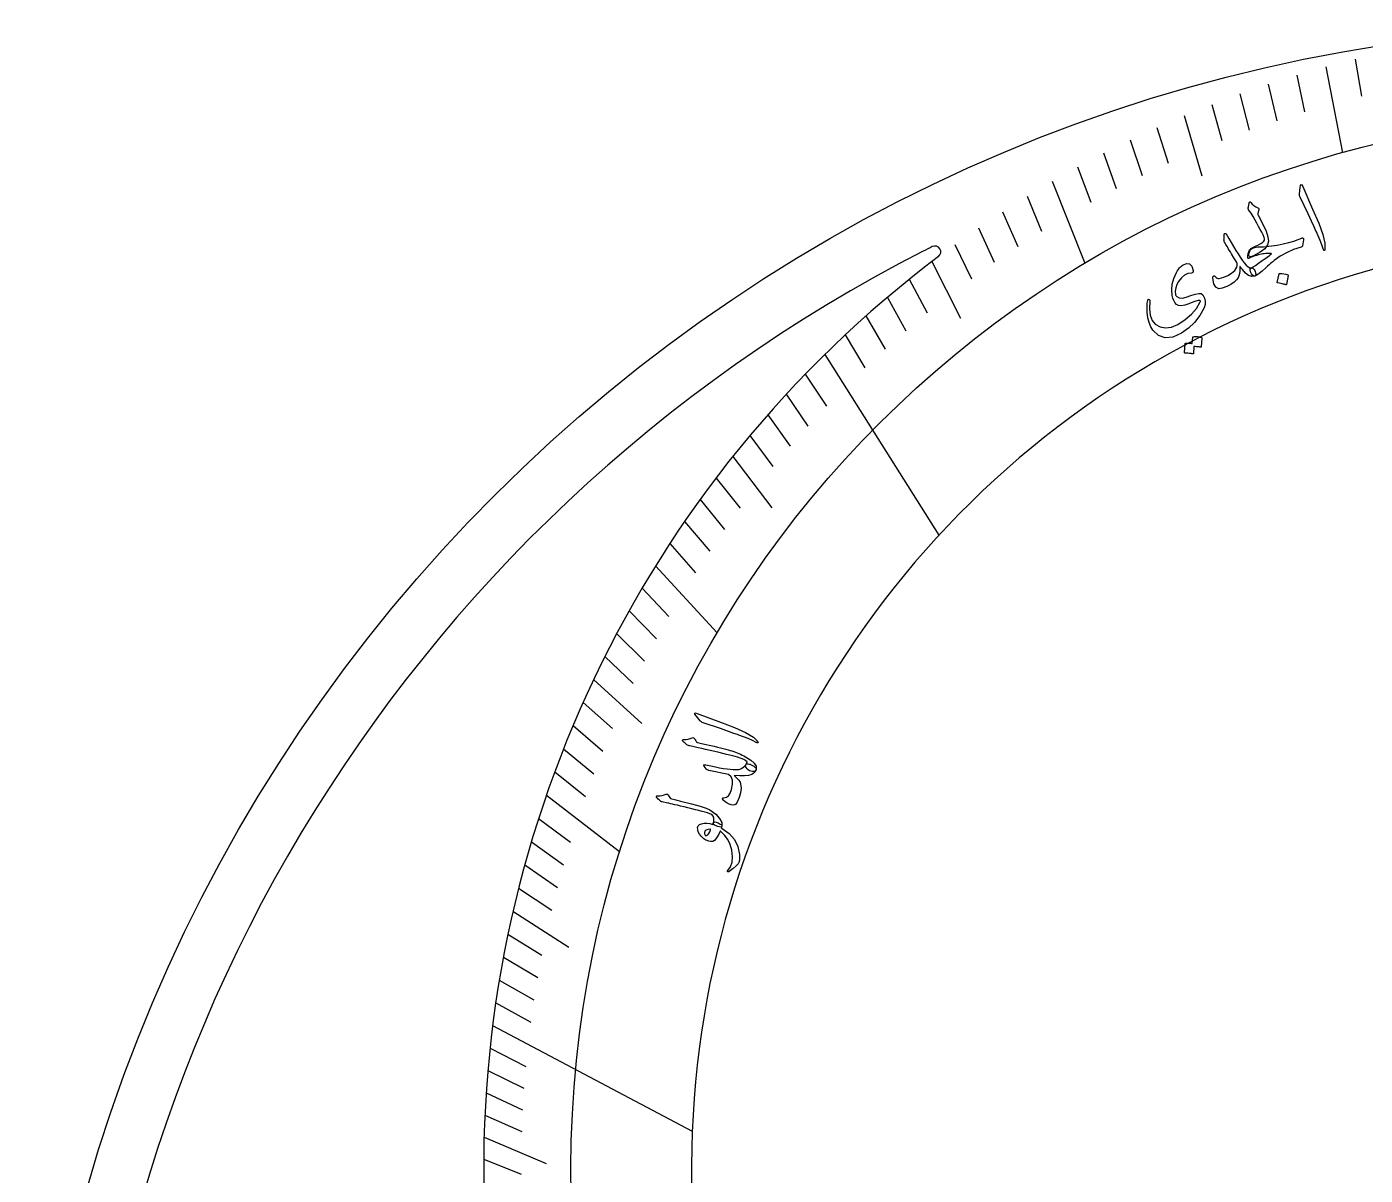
# Model space of a CAD drawing. Header units: millimetres. Extents: x -68 to 68, y -68 to 68.
# Drawn here: x -67.9 to -11.1, y 19.1 to 67.9 of the extents above; entities that cross this region are included whole.
import ezdxf

# ---------------------------------------------------------------- set-up
doc = ezdxf.new("R2010")
doc.units = ezdxf.units.MM
for name, color, linetype in [('CUT_INNER', 6, 'Continuous'), ('CUT_OUTER', 1, 'Continuous'), ('ENGRAVE', 7, 'Continuous'), ('ENGRAVE_FINE', 8, 'Continuous'), ('TEXT', 5, 'Continuous')]:
    doc.layers.add(name, color=color, linetype=linetype)

msp = doc.modelspace()

# ---------------------------------------------------------------- linework, layer by layer
at = {"layer": 'CUT_INNER'}
for centre, radius, start, end in [((0, 19.417), 39.699, 347.6995, 181.902), ((-13.448, 26.512), 35.866, 116.5338, 117.2167), ((-29.358, 58.377), 0.25, 307.091, 116.543), ((0, 0), 65.593, 117.07088, 245.3098), ((0, 19.417), 48.533, 126.9992, 237.2678)]:
    msp.add_arc(centre, radius, start, end, dxfattribs=at)
at = {"layer": 'CUT_OUTER'}
msp.add_circle((0, 0), 67.95, dxfattribs=at)
at = {"layer": 'ENGRAVE'}
for points in [[(-12.746, 66.246), (-12.042, 62.592)], [(-24.378, 61.383), (-22.992, 57.894)], [(-34.031, 54.02), (-29.186, 46.329)], [(-41.226, 45.027), (-38.615, 42.176)], [(-45.869, 35.274), (-42.754, 32.878)], [(-48.153, 25.479), (-39.668, 20.99)]]:
    msp.add_lwpolyline(points, dxfattribs=at)
msp.add_circle((0, 19.417), 44.823, dxfattribs=at)
at = {"layer": 'ENGRAVE_FINE'}
for points in [[(-11.504, 66.567), (-11.233, 64.996)], [(-15.194, 65.51), (-14.833, 63.955)], [(-13.976, 65.894), (-13.645, 64.333)], [(-16.398, 65.096), (-16.008, 63.546)], [(-17.588, 64.651), (-17.169, 63.108)], [(-18.763, 64.176), (-18.014, 61.616)], [(-21.063, 63.141), (-20.556, 61.62)], [(-19.922, 63.673), (-19.443, 62.144)], [(-22.187, 62.582), (-21.651, 61.069)], [(-23.292, 61.995), (-22.727, 60.492)], [(-25.443, 60.746), (-24.821, 59.261)], [(-26.488, 60.084), (-25.838, 58.609)], [(-27.511, 59.399), (-26.833, 57.935)], [(-28.512, 58.691), (-27.806, 57.238)], [(-29.491, 57.962), (-28.268, 55.558)], [(-30.447, 57.212), (-29.686, 55.782)], [(-31.379, 56.441), (-30.591, 55.024)], [(-32.287, 55.652), (-31.472, 54.247)], [(-33.171, 54.845), (-32.33, 53.453)], [(-34.865, 53.179), (-33.971, 51.815)], [(-35.674, 52.323), (-34.754, 50.973)], [(-36.458, 51.452), (-35.513, 50.117)], [(-37.217, 50.568), (-36.246, 49.248)], [(-37.949, 49.671), (-36.288, 47.496)], [(-38.656, 48.762), (-37.635, 47.474)], [(-39.337, 47.843), (-38.292, 46.571)], [(-39.993, 46.913), (-38.923, 45.658)], [(-40.622, 45.974), (-39.529, 44.737)], [(-41.803, 44.073), (-40.664, 42.871)], [(-42.356, 43.112), (-41.193, 41.928)], [(-42.882, 42.145), (-41.697, 40.98)], [(-43.383, 41.173), (-42.176, 40.027)], [(-43.86, 40.196), (-41.809, 38.317)], [(-44.311, 39.216), (-43.06, 38.11)], [(-44.737, 38.233), (-43.466, 37.147)], [(-45.139, 37.248), (-43.847, 36.182)], [(-45.516, 36.262), (-44.204, 35.217)], [(-46.199, 34.286), (-44.848, 33.284)], [(-46.505, 33.299), (-45.135, 32.318)], [(-46.788, 32.313), (-45.4, 31.354)], [(-47.049, 31.328), (-45.642, 30.391)], [(-47.287, 30.345), (-44.909, 28.819)], [(-47.502, 29.365), (-46.061, 28.474)], [(-47.697, 28.387), (-46.238, 27.52)], [(-47.87, 27.414), (-46.395, 26.569)], [(-48.021, 26.444), (-46.531, 25.623)], [(-48.264, 24.519), (-46.743, 23.746)], [(-48.355, 23.564), (-46.82, 22.815)], [(-48.427, 22.614), (-46.878, 21.89)], [(-48.48, 21.671), (-46.917, 20.972)], [(-48.515, 20.733), (-45.882, 19.608)], [(-48.531, 19.803), (-46.942, 19.154)]]:
    msp.add_lwpolyline(points, dxfattribs=at)
at = {"layer": 'TEXT'}
for points in [[(-13.839, 61.113), (-13.823, 61.201), (-13.799, 61.239), (-13.767, 61.224), (-13.727, 61.159), (-13.304, 60.196), (-13.048, 59.603), (-12.877, 59.118), (-12.789, 58.743), (-12.783, 58.477), (-12.79, 58.453), (-12.798, 58.438), (-12.808, 58.434), (-12.819, 58.438), (-12.83, 58.448), (-12.84, 58.462), (-12.849, 58.48), (-12.857, 58.502), (-12.915, 58.678), (-12.985, 58.862), (-13.066, 59.054), (-13.159, 59.253), (-13.182, 59.306), (-13.246, 59.447), (-13.352, 59.677), (-13.5, 59.996), (-13.837, 60.699), (-13.853, 60.737), (-13.863, 60.774), (-13.867, 60.809), (-13.867, 60.842)], [(-15.36, 58.985), (-15.414, 59.096), (-15.471, 59.213), (-15.533, 59.334), (-15.599, 59.461), (-15.67, 59.593), (-15.745, 59.732), (-15.826, 59.876), (-15.913, 60.027), (-16.026, 60.17), (-16.035, 60.192), (-16.041, 60.213), (-16.043, 60.235), (-16.041, 60.257), (-16.04, 60.268), (-16.037, 60.283), (-16.033, 60.303), (-16.027, 60.326), (-16.021, 60.353), (-16.015, 60.385), (-16.008, 60.421), (-16, 60.461), (-15.998, 60.474), (-15.992, 60.485), (-15.983, 60.493), (-15.972, 60.499), (-15.962, 60.501), (-15.951, 60.498), (-15.941, 60.491), (-15.93, 60.479), (-15.871, 60.411), (-15.802, 60.351), (-15.721, 60.297), (-15.631, 60.251), (-15.607, 60.237), (-15.594, 60.219), (-15.59, 60.197), (-15.596, 60.172), (-15.639, 60.023), (-15.641, 60.006), (-15.638, 59.986), (-15.631, 59.962), (-15.619, 59.934), (-15.423, 59.562), (-15.285, 59.255), (-15.204, 59.014), (-15.179, 58.84), (-15.221, 58.675), (-15.341, 58.514), (-15.539, 58.359), (-15.815, 58.206), (-15.925, 58.168), (-15.991, 58.18), (-16.015, 58.242), (-15.996, 58.354), (-15.991, 58.37), (-15.986, 58.385), (-15.981, 58.4), (-15.976, 58.415), (-15.972, 58.429), (-15.968, 58.443), (-15.964, 58.457), (-15.96, 58.47), (-15.947, 58.498), (-15.929, 58.521), (-15.904, 58.54), (-15.874, 58.556), (-15.732, 58.618), (-15.609, 58.678), (-15.505, 58.736), (-15.42, 58.792), (-15.375, 58.833), (-15.35, 58.878), (-15.345, 58.929), (-15.36, 58.985)], [(-15.912, 57.695), (-15.878, 57.693), (-15.847, 57.68), (-15.818, 57.657), (-15.792, 57.624), (-15.765, 57.581), (-15.745, 57.537), (-15.732, 57.493), (-15.724, 57.449), (-15.723, 57.409), (-15.729, 57.377), (-15.743, 57.354), (-15.765, 57.339), (-15.894, 57.324), (-16.025, 57.366), (-16.157, 57.466), (-16.291, 57.623), (-16.312, 57.651), (-16.33, 57.676), (-16.345, 57.697), (-16.358, 57.713), (-16.367, 57.727), (-16.374, 57.736), (-16.378, 57.742), (-16.38, 57.743), (-16.39, 57.752), (-16.398, 57.753), (-16.401, 57.745), (-16.401, 57.73), (-16.403, 57.55), (-16.426, 57.4), (-16.47, 57.279), (-16.536, 57.187), (-16.646, 57.089), (-16.785, 56.997), (-16.953, 56.91), (-17.149, 56.828), (-17.297, 56.809), (-17.413, 56.874), (-17.497, 57.025), (-17.549, 57.26), (-17.55, 57.291), (-17.545, 57.316), (-17.535, 57.336), (-17.519, 57.349), (-17.501, 57.356), (-17.481, 57.354), (-17.462, 57.343), (-17.442, 57.324), (-17.399, 57.282), (-17.358, 57.255), (-17.318, 57.242), (-17.279, 57.243), (-17.083, 57.298), (-16.908, 57.373), (-16.753, 57.469), (-16.617, 57.585), (-16.565, 57.651), (-16.53, 57.723), (-16.512, 57.803), (-16.513, 57.891), (-16.53, 57.925), (-16.575, 58.003), (-16.648, 58.124), (-16.748, 58.288), (-16.802, 58.376), (-16.85, 58.455), (-16.893, 58.526), (-16.93, 58.589), (-16.962, 58.642), (-16.989, 58.686), (-17.011, 58.72), (-17.026, 58.745), (-17.048, 58.784), (-17.063, 58.82), (-17.071, 58.853), (-17.072, 58.883), (-17.07, 58.922), (-17.069, 58.959), (-17.067, 58.992), (-17.066, 59.024), (-17.064, 59.052), (-17.064, 59.077), (-17.064, 59.1), (-17.064, 59.12), (-17.063, 59.136), (-17.057, 59.149), (-17.048, 59.159), (-17.035, 59.165), (-17.018, 59.165), (-17.004, 59.162), (-16.992, 59.154), (-16.982, 59.141), (-16.871, 58.95), (-16.765, 58.771), (-16.662, 58.602), (-16.564, 58.443), (-16.469, 58.296), (-16.379, 58.159), (-16.294, 58.032), (-16.212, 57.917), (-16.129, 57.812), (-16.052, 57.74), (-15.979, 57.701), (-15.912, 57.695)], [(-15.509, 58.596), (-15.399, 58.598), (-15.286, 58.604), (-15.17, 58.614), (-15.051, 58.628), (-14.93, 58.646), (-14.807, 58.667), (-14.682, 58.692), (-14.555, 58.719), (-14.311, 58.777), (-14.098, 58.837), (-13.916, 58.898), (-13.765, 58.962), (-13.748, 58.968), (-13.733, 58.969), (-13.72, 58.964), (-13.708, 58.955), (-13.699, 58.942), (-13.693, 58.927), (-13.69, 58.911), (-13.691, 58.893), (-13.737, 58.637), (-13.743, 58.616), (-13.754, 58.599), (-13.771, 58.587), (-13.794, 58.581), (-14.114, 58.472), (-14.411, 58.342), (-14.684, 58.189), (-14.933, 58.014), (-14.947, 58.004), (-14.97, 57.985), (-15.002, 57.958), (-15.043, 57.923), (-15.093, 57.879), (-15.152, 57.827), (-15.221, 57.766), (-15.298, 57.696), (-15.447, 57.563), (-15.575, 57.459), (-15.681, 57.385), (-15.765, 57.339), (-15.79, 57.339), (-15.821, 57.355), (-15.857, 57.389), (-15.898, 57.441), (-15.947, 57.532), (-15.966, 57.605), (-15.953, 57.66), (-15.909, 57.696), (-15.835, 57.736), (-15.733, 57.801), (-15.603, 57.891), (-15.444, 58.006), (-15.364, 58.064), (-15.294, 58.114), (-15.233, 58.158), (-15.183, 58.194), (-15.143, 58.223), (-15.113, 58.245), (-15.094, 58.259), (-15.086, 58.266), (-15.083, 58.27), (-15.08, 58.273), (-15.078, 58.275), (-15.076, 58.277), (-15.075, 58.279), (-15.073, 58.28), (-15.071, 58.281), (-15.069, 58.282), (-15.059, 58.293), (-15.057, 58.301), (-15.062, 58.306), (-15.074, 58.308), (-15.127, 58.311), (-15.182, 58.312), (-15.239, 58.31), (-15.298, 58.305), (-15.358, 58.298), (-15.421, 58.288), (-15.485, 58.276), (-15.551, 58.262), (-15.616, 58.247), (-15.68, 58.23), (-15.742, 58.212), (-15.802, 58.193), (-15.861, 58.172), (-15.917, 58.151), (-15.971, 58.127), (-16.022, 58.103), (-16.036, 58.099), (-16.047, 58.1), (-16.056, 58.107), (-16.061, 58.119), (-16.063, 58.143), (-16.064, 58.167), (-16.063, 58.192), (-16.06, 58.217), (-16.056, 58.242), (-16.051, 58.268), (-16.045, 58.295), (-16.038, 58.322), (-16.021, 58.377), (-16, 58.422), (-15.976, 58.458), (-15.947, 58.485), (-15.866, 58.531), (-15.766, 58.565), (-15.647, 58.587), (-15.509, 58.596)], [(-18.458, 57.477), (-18.604, 57.457), (-18.745, 57.39), (-18.881, 57.275), (-19.01, 57.113), (-19.079, 56.986), (-19.123, 56.852), (-19.141, 56.714), (-19.133, 56.571), (-19.126, 56.545), (-19.114, 56.52), (-19.097, 56.498), (-19.075, 56.476), (-18.973, 56.425), (-18.841, 56.416), (-18.679, 56.446), (-18.486, 56.516), (-18.296, 56.585), (-18.148, 56.614), (-18.041, 56.603), (-17.977, 56.551), (-17.905, 56.413), (-17.872, 56.275), (-17.876, 56.137), (-17.918, 56), (-18.098, 55.669), (-18.319, 55.378), (-18.579, 55.128), (-18.882, 54.917), (-19.247, 54.754), (-19.57, 54.719), (-19.852, 54.815), (-20.093, 55.043), (-20.184, 55.192), (-20.255, 55.369), (-20.307, 55.574), (-20.339, 55.807), (-20.342, 55.875), (-20.344, 55.942), (-20.343, 56.007), (-20.341, 56.07), (-20.337, 56.133), (-20.331, 56.194), (-20.323, 56.255), (-20.312, 56.316), (-20.304, 56.343), (-20.292, 56.359), (-20.276, 56.363), (-20.256, 56.356), (-20.24, 56.343), (-20.229, 56.327), (-20.224, 56.308), (-20.223, 56.287), (-20.241, 55.954), (-20.207, 55.68), (-20.124, 55.466), (-19.994, 55.31), (-19.784, 55.185), (-19.555, 55.142), (-19.306, 55.179), (-19.036, 55.295), (-18.718, 55.497), (-18.453, 55.722), (-18.241, 55.972), (-18.081, 56.248), (-18.073, 56.269), (-18.075, 56.285), (-18.085, 56.297), (-18.104, 56.304), (-18.167, 56.304), (-18.265, 56.282), (-18.398, 56.237), (-18.567, 56.169), (-18.741, 56.106), (-18.886, 56.08), (-19.002, 56.092), (-19.088, 56.142), (-19.156, 56.218), (-19.209, 56.306), (-19.25, 56.407), (-19.276, 56.521), (-19.293, 56.762), (-19.268, 57.005), (-19.201, 57.249), (-19.09, 57.494), (-19.058, 57.555), (-19.025, 57.61), (-18.991, 57.66), (-18.956, 57.704), (-18.921, 57.743), (-18.885, 57.776), (-18.849, 57.804), (-18.813, 57.827), (-18.656, 57.886), (-18.534, 57.867), (-18.444, 57.768), (-18.389, 57.591), (-18.385, 57.538), (-18.396, 57.501), (-18.42, 57.481), (-18.458, 57.477)], [(-14.734, 57.44), (-14.731, 57.447), (-14.725, 57.453), (-14.717, 57.457), (-14.706, 57.46), (-14.618, 57.458), (-14.532, 57.447), (-14.448, 57.427), (-14.366, 57.398), (-14.357, 57.392), (-14.351, 57.385), (-14.349, 57.377), (-14.35, 57.367), (-14.416, 56.995), (-14.419, 56.985), (-14.428, 56.98), (-14.44, 56.98), (-14.456, 56.984), (-14.469, 56.988), (-14.491, 56.993), (-14.52, 57), (-14.558, 57.009), (-14.603, 57.019), (-14.657, 57.03), (-14.72, 57.042), (-14.792, 57.055), (-14.802, 57.058), (-14.809, 57.062), (-14.811, 57.068), (-14.809, 57.076)], [(-18.399, 54.746), (-18.397, 54.753), (-18.393, 54.76), (-18.385, 54.765), (-18.375, 54.769), (-18.332, 54.773), (-18.289, 54.776), (-18.247, 54.776), (-18.206, 54.774), (-18.164, 54.77), (-18.122, 54.764), (-18.08, 54.756), (-18.038, 54.745), (-18.029, 54.74), (-18.022, 54.733), (-18.018, 54.724), (-18.017, 54.713), (-18.041, 54.335), (-18.043, 54.329), (-18.05, 54.326), (-18.061, 54.325), (-18.077, 54.326), (-18.088, 54.329), (-18.106, 54.332), (-18.13, 54.335), (-18.16, 54.339), (-18.197, 54.342), (-18.241, 54.345), (-18.291, 54.349), (-18.349, 54.353), (-18.366, 54.059), (-18.369, 54.049), (-18.376, 54.043), (-18.388, 54.041), (-18.404, 54.044), (-18.418, 54.046), (-18.439, 54.049), (-18.469, 54.053), (-18.506, 54.057), (-18.552, 54.062), (-18.606, 54.067), (-18.669, 54.072), (-18.74, 54.077), (-18.749, 54.079), (-18.754, 54.084), (-18.757, 54.09), (-18.756, 54.097), (-18.729, 54.466), (-18.727, 54.473), (-18.723, 54.479), (-18.715, 54.484), (-18.705, 54.489), (-18.669, 54.495), (-18.634, 54.498), (-18.598, 54.499), (-18.563, 54.499), (-18.528, 54.496), (-18.493, 54.492), (-18.458, 54.486), (-18.424, 54.478)], [(-39.502, 38.643), (-39.554, 38.716), (-39.564, 38.759), (-39.532, 38.773), (-39.457, 38.755), (-38.472, 38.385), (-37.869, 38.154), (-37.403, 37.938), (-37.073, 37.739), (-36.878, 37.557), (-36.866, 37.536), (-36.861, 37.52), (-36.864, 37.509), (-36.876, 37.505), (-36.89, 37.504), (-36.907, 37.506), (-36.927, 37.512), (-36.948, 37.522), (-37.115, 37.603), (-37.295, 37.682), (-37.489, 37.758), (-37.696, 37.831), (-37.75, 37.851), (-37.896, 37.903), (-38.135, 37.988), (-38.466, 38.105), (-39.205, 38.355), (-39.243, 38.371), (-39.276, 38.389), (-39.304, 38.41), (-39.328, 38.434)], [(-40.056, 37.554), (-40.071, 37.57), (-40.08, 37.586), (-40.082, 37.603), (-40.078, 37.619), (-40.07, 37.631), (-40.058, 37.641), (-40.042, 37.646), (-40.023, 37.648), (-39.927, 37.648), (-39.838, 37.66), (-39.754, 37.682), (-39.677, 37.716), (-39.645, 37.724), (-39.617, 37.72), (-39.591, 37.704), (-39.568, 37.675), (-39.557, 37.658), (-39.547, 37.641), (-39.536, 37.623), (-39.526, 37.605), (-39.515, 37.586), (-39.504, 37.569), (-39.494, 37.551), (-39.483, 37.534), (-39.444, 37.519), (-39.33, 37.489), (-39.142, 37.445), (-38.878, 37.386), (-38.733, 37.353), (-38.597, 37.322), (-38.471, 37.292), (-38.353, 37.262), (-38.245, 37.234), (-38.148, 37.207), (-38.059, 37.181), (-37.981, 37.155), (-37.908, 37.13), (-37.836, 37.103), (-37.764, 37.074), (-37.693, 37.044), (-37.623, 37.013), (-37.553, 36.98), (-37.482, 36.945), (-37.413, 36.908), (-37.185, 36.77), (-37.034, 36.636), (-36.957, 36.505), (-36.956, 36.379), (-36.978, 36.327), (-37.012, 36.292), (-37.057, 36.276), (-37.115, 36.278), (-37.176, 36.293), (-37.234, 36.318), (-37.288, 36.353), (-37.338, 36.397), (-37.38, 36.446), (-37.404, 36.49), (-37.41, 36.529), (-37.398, 36.563), (-37.385, 36.588), (-37.373, 36.61), (-37.362, 36.629), (-37.353, 36.646), (-37.345, 36.661), (-37.34, 36.675), (-37.337, 36.687), (-37.337, 36.697), (-37.386, 36.741), (-37.471, 36.787), (-37.592, 36.836), (-37.748, 36.887), (-37.842, 36.914), (-37.95, 36.944), (-38.073, 36.977), (-38.211, 37.011), (-38.363, 37.049), (-38.529, 37.089), (-38.711, 37.132), (-38.907, 37.178), (-39.1, 37.223), (-39.269, 37.261), (-39.415, 37.293), (-39.538, 37.32), (-39.638, 37.341), (-39.714, 37.357), (-39.766, 37.367), (-39.795, 37.373), (-39.832, 37.383), (-39.869, 37.4), (-39.905, 37.423), (-39.942, 37.454), (-39.959, 37.471), (-39.976, 37.487), (-39.991, 37.501), (-40.006, 37.515), (-40.02, 37.526), (-40.032, 37.537), (-40.045, 37.547), (-40.056, 37.554)], [(-36.954, 36.373), (-36.993, 36.299), (-37.037, 36.239), (-37.086, 36.193), (-37.14, 36.161), (-37.276, 36.118), (-37.446, 36.096), (-37.65, 36.094), (-37.886, 36.113), (-37.777, 36.005), (-37.695, 35.91), (-37.64, 35.828), (-37.612, 35.759), (-37.595, 35.574), (-37.616, 35.378), (-37.675, 35.172), (-37.771, 34.955), (-37.812, 34.899), (-37.866, 34.865), (-37.932, 34.853), (-38.012, 34.863), (-38.098, 34.893), (-38.186, 34.938), (-38.274, 34.998), (-38.364, 35.075), (-38.375, 35.088), (-38.382, 35.101), (-38.385, 35.114), (-38.383, 35.129), (-38.376, 35.145), (-38.365, 35.156), (-38.351, 35.162), (-38.333, 35.163), (-38.219, 35.186), (-38.126, 35.252), (-38.052, 35.361), (-37.997, 35.512), (-37.957, 35.738), (-37.965, 35.921), (-38.02, 36.06), (-38.124, 36.157), (-38.962, 36.331), (-39, 36.341), (-39.031, 36.354), (-39.057, 36.37), (-39.076, 36.39), (-39.164, 36.509), (-39.175, 36.526), (-39.182, 36.539), (-39.185, 36.551), (-39.184, 36.56), (-39.173, 36.569), (-39.155, 36.573), (-39.13, 36.572), (-39.097, 36.566), (-38.884, 36.519), (-38.687, 36.479), (-38.505, 36.445), (-38.338, 36.417), (-38.188, 36.395), (-38.053, 36.379), (-37.935, 36.367), (-37.832, 36.362), (-37.691, 36.372), (-37.572, 36.41), (-37.474, 36.475), (-37.396, 36.567), (-37.373, 36.592), (-37.339, 36.605), (-37.295, 36.607), (-37.241, 36.597), (-37.214, 36.589), (-37.188, 36.579), (-37.161, 36.569), (-37.135, 36.557), (-37.109, 36.544), (-37.084, 36.529), (-37.059, 36.512), (-37.035, 36.493), (-36.993, 36.455), (-36.965, 36.422), (-36.952, 36.395), (-36.954, 36.373)], [(-41.023, 35.018), (-41.078, 35.071), (-41.121, 35.113), (-41.153, 35.144), (-41.174, 35.162), (-41.187, 35.176), (-41.195, 35.19), (-41.197, 35.204), (-41.194, 35.218), (-41.185, 35.233), (-41.173, 35.243), (-41.157, 35.248), (-41.136, 35.249), (-41.037, 35.251), (-40.944, 35.263), (-40.857, 35.285), (-40.776, 35.316), (-40.75, 35.324), (-40.727, 35.32), (-40.706, 35.304), (-40.686, 35.276), (-40.598, 35.137), (-40.54, 35.122), (-40.483, 35.107), (-40.428, 35.093), (-40.373, 35.078), (-40.319, 35.065), (-40.266, 35.051), (-40.215, 35.038), (-40.164, 35.026), (-39.695, 34.908), (-39.332, 34.806), (-39.076, 34.719), (-38.925, 34.65), (-38.674, 34.466), (-38.505, 34.288), (-38.417, 34.118), (-38.41, 33.953), (-38.412, 33.949), (-38.413, 33.945), (-38.415, 33.941), (-38.416, 33.937), (-38.447, 33.922), (-38.505, 33.927), (-38.587, 33.95), (-38.696, 33.993), (-38.736, 34.012), (-38.761, 34.035), (-38.772, 34.06), (-38.77, 34.089), (-38.752, 34.197), (-38.757, 34.295), (-38.784, 34.382), (-38.834, 34.459), (-38.919, 34.488), (-39.016, 34.519), (-39.126, 34.551), (-39.248, 34.585), (-39.383, 34.62), (-39.529, 34.658), (-39.685, 34.696), (-39.854, 34.737), (-40.019, 34.778), (-40.168, 34.814), (-40.3, 34.846), (-40.416, 34.872), (-40.514, 34.895), (-40.596, 34.914), (-40.661, 34.93), (-40.709, 34.942), (-40.953, 34.987), (-40.976, 34.994), (-40.995, 35.002), (-41.011, 35.01), (-41.023, 35.018)], [(-38.396, 33.858), (-38.101, 33.643), (-37.881, 33.388), (-37.736, 33.093), (-37.664, 32.759), (-37.66, 32.715), (-37.658, 32.671), (-37.657, 32.629), (-37.658, 32.588), (-37.661, 32.549), (-37.666, 32.511), (-37.672, 32.475), (-37.68, 32.441), (-37.721, 32.362), (-37.804, 32.268), (-37.928, 32.157), (-38.095, 32.029), (-38.117, 32.017), (-38.136, 32.011), (-38.151, 32.013), (-38.165, 32.022), (-38.173, 32.035), (-38.174, 32.049), (-38.168, 32.064), (-38.155, 32.079), (-38.039, 32.232), (-37.974, 32.424), (-37.959, 32.657), (-37.993, 32.932), (-38.059, 33.172), (-38.159, 33.388), (-38.294, 33.58), (-38.464, 33.749), (-38.471, 33.751), (-38.478, 33.751), (-38.484, 33.749), (-38.488, 33.745), (-38.546, 33.612), (-38.605, 33.503), (-38.664, 33.416), (-38.723, 33.352), (-38.794, 33.312), (-38.876, 33.3), (-38.969, 33.316), (-39.074, 33.362), (-39.087, 33.369), (-39.101, 33.377), (-39.114, 33.385), (-39.128, 33.394), (-39.142, 33.404), (-39.156, 33.415), (-39.171, 33.426), (-39.187, 33.438), (-39.285, 33.526), (-39.36, 33.618), (-39.411, 33.713), (-39.439, 33.81), (-39.441, 33.901), (-39.413, 33.974), (-39.357, 34.028), (-39.272, 34.064), (-39.166, 34.083), (-39.05, 34.085), (-38.925, 34.068), (-38.791, 34.033), (-38.788, 34.041), (-38.786, 34.049), (-38.783, 34.057), (-38.782, 34.064), (-38.78, 34.071), (-38.778, 34.079), (-38.775, 34.087), (-38.772, 34.094), (-38.757, 34.119), (-38.731, 34.133), (-38.697, 34.137), (-38.654, 34.131), (-38.608, 34.118), (-38.563, 34.1), (-38.52, 34.077), (-38.478, 34.05), (-38.443, 34.023), (-38.419, 33.998), (-38.408, 33.976), (-38.409, 33.957), (-38.437, 33.882), (-38.43, 33.879), (-38.42, 33.874), (-38.409, 33.867), (-38.396, 33.858)], [(-38.915, 33.836), (-39.004, 33.821), (-39.073, 33.794), (-39.121, 33.756), (-39.15, 33.705), (-39.153, 33.67), (-39.15, 33.636), (-39.14, 33.604), (-39.125, 33.574), (-39.115, 33.562), (-39.102, 33.556), (-39.085, 33.556), (-39.066, 33.561), (-39.014, 33.589), (-38.968, 33.64), (-38.926, 33.713), (-38.889, 33.808), (-38.887, 33.819), (-38.891, 33.827), (-38.9, 33.833), (-38.915, 33.836)]]:
    msp.add_lwpolyline(points, close=True, dxfattribs=at)

doc.saveas('drawing.dxf')
